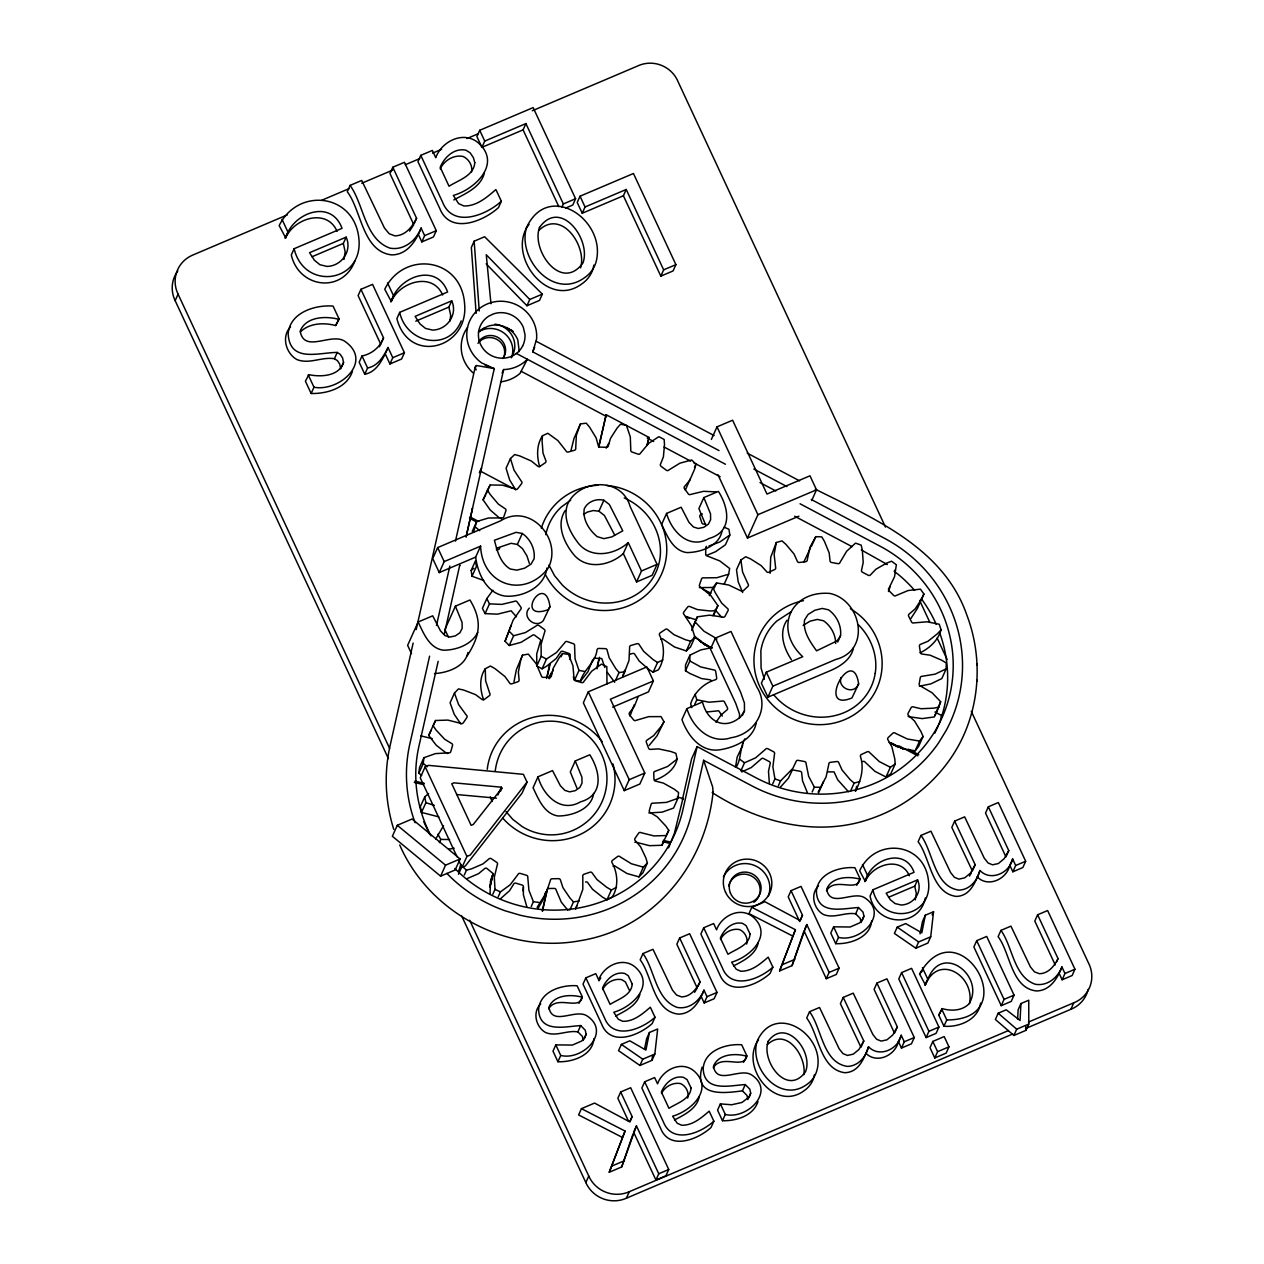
<?xml version="1.0" encoding="UTF-8"?>
<svg xmlns="http://www.w3.org/2000/svg" width="1264" height="1264" viewBox="0 0 1264 1264"><rect width="100%" height="100%" fill="white"/><g stroke="black" fill="none" stroke-linecap="round" stroke-linejoin="round"><path stroke-width="1.5" d="M711.332 681.312A1.833 1.785 24.2 0 0 709.325 679.669L701.599 678.578L689.986 673.538L685.483 670.742L685.515 664.943L689.891 655.179L700.856 649.886L712.311 647.579M685.483 670.742L689.86 660.993L689.891 655.179M705.723 547.912L705.691 554.122A1.833 1.785 24.2 0 0 707.413 556.049L719.785 560.932L729.644 568.468L728.664 574.188L724.288 583.936M919.386 686.194L930.857 683.887L941.806 678.578L946.199 668.83L946.23 663.015L941.727 660.219L930.114 655.194L922.388 654.088A1.833 1.785 24.2 0 1 920.382 652.445L919.418 646.283A1.833 1.785 24.2 0 1 920.856 644.213L927.95 641.29L937.588 633.612L941.064 629.82L939.263 624.242L927.112 621.809L913.951 622.883A1.833 1.785 24.2 0 1 911.534 621.92L908.69 616.295A1.833 1.785 24.2 0 1 909.385 613.877L915.152 608.916L921.819 598.662L923.905 593.969L920.429 589.166L908.2 590.509L896.129 595.518A1.833 1.785 24.2 0 1 893.553 595.312L889.082 590.794A1.833 1.785 24.2 0 1 888.971 588.25L894.549 576.668L896.366 564.771L891.578 561.216L886.712 563.08L875.952 569.195L870.675 574.646A1.833 1.785 24.2 0 1 868.163 575.231L862.522 572.244A1.833 1.785 24.2 0 1 861.621 569.843L863.217 562.448L862.332 550.156L861.179 545.1L855.523 543.125L846.627 551.278L840.054 562.322A1.833 1.785 24.2 0 1 837.874 563.649L831.617 562.48A1.833 1.785 24.2 0 1 830.006 560.458L829.168 552.889L824.444 541.371L821.758 536.868L815.801 536.679L809.987 547.186L807.285 559.778A1.833 1.785 24.2 0 1 805.658 561.69L799.369 562.464A1.833 1.785 24.2 0 1 797.221 561.026L794.029 553.995L785.939 544.389L781.974 540.881L776.301 542.509L770.708 557.25L770.092 573.319M811.267 499.47L884.373 538.227A145.297 140.415 24.2 0 1 946.404 730.039L938.773 742.6A145.297 140.415 24.2 0 1 751.717 785.781L703.637 760.296L712.659 786.966L713.07 792.18L712.201 792.575C758.827 822.722 818.061 837.858 871.765 818.393C908.705 805.579 940.606 778.908 959.186 744.449C980.279 705.059 982.728 656.774 966.865 615.126C943.544 547.754 873.851 518.524 815.28 489.184M606.957 684.077L606.831 666.665L601.427 664.121L591.647 671.247L583.873 681.517A1.833 1.785 24.2 0 1 581.566 682.592L575.436 680.79A1.833 1.785 24.2 0 1 574.061 678.61L572.924 665.701L568.452 654.341L562.543 653.535L559.32 657.533L553.237 668.15L551.483 675.529A1.833 1.785 24.2 0 1 549.65 677.251L543.299 677.362A1.833 1.785 24.2 0 1 541.308 675.703L536.157 663.663L528.336 654.12L522.522 655.131L520.752 659.95L518.366 671.958L519.046 679.558A1.833 1.785 24.2 0 1 517.861 681.77L511.904 683.792A1.833 1.785 24.2 0 1 509.503 682.797L504.936 676.524L495.046 668.688L490.448 666.033L485.265 668.751L485.629 680.838L489.721 693.225A1.833 1.785 24.2 0 1 489.31 695.721L484.333 699.45A1.833 1.785 24.2 0 1 481.758 699.213L475.454 694.584L463.651 690.049L458.469 688.896L454.455 693.083L450.079 702.831L454.234 714.302L460.823 723.988M585.548 881.988A1.833 1.785 24.2 0 1 587.95 882.983L592.516 889.256L602.422 897.092L607.004 899.747L612.187 897.029C618.823 886.901 617.78 873.124 612.124 862.791A1.833 1.785 24.2 0 1 612.534 860.31L617.511 856.581A1.833 1.785 24.2 0 1 620.087 856.802L631.415 863.77L643.36 867.136L647.389 862.949L645.888 857.956L640.548 846.69L635.444 840.829A1.833 1.785 24.2 0 1 635.065 838.316L638.573 833.229A1.833 1.785 24.2 0 1 641.069 832.676L653.962 835.915L666.286 835.536L668.767 830.306L665.78 825.977L657.185 816.797L650.502 812.705A1.833 1.785 24.2 0 1 649.348 810.414L651.039 804.473A1.833 1.785 24.2 0 1 653.235 803.177L666.412 802.403L677.931 798.311L678.594 792.56L674.423 789.305L663.395 783.095L655.811 781.184A1.833 1.785 24.2 0 1 653.994 779.351L653.725 773.141A1.833 1.785 24.2 0 1 655.368 771.23L667.566 766.505L677.125 759.095L675.94 753.376L670.963 751.527L658.607 748.888L650.849 749.362A1.833 1.785 24.2 0 1 648.558 748.146L646.331 742.268A1.833 1.785 24.2 0 1 647.294 739.946L653.599 735.648L661.372 726.168L663.963 721.744L661.04 716.609L648.701 716.656L636.108 720.338A1.833 1.785 24.2 0 1 633.564 719.864L629.614 714.903A1.833 1.785 24.2 0 1 629.772 712.39L634.354 706.355L638.178 696.559M835.694 643.487C835.725 634.686 830.78 625.775 823.543 620.782L817.318 619.423L809.924 621.224L803.161 625.427M840.544 635.729C841.682 625.822 836.642 615.442 828.473 609.801L822.264 608.442L814.853 610.243L808.091 614.446L804.583 619.929C802.719 631.479 810.192 641.891 816.56 650.834L837.21 640.832L840.544 635.729L837.732 642.017M969.52 1003.553C975.065 975.571 938.33 953.088 925.359 984.83L919.607 973.991C958.428 905.561 1026.731 1019.922 946.768 1019.953L943.939 1026.226C959.171 1027.537 978.115 1019.811 980.627 1003.063M526.819 906.699L523.391 894.77L523.391 887.17A1.833 1.785 24.2 0 0 522.016 885.005L515.902 883.188A1.833 1.785 24.2 0 0 513.579 884.263L509.582 890.678L500.386 898.846M455.467 541.118L494.271 368.582L476.354 365.517L475.327 367.777L476.149 369.973M1017.615 1019.226L1018.12 1009.81L1020.949 1003.537L1028.754 1000.219L1028.785 1024.061L1025.957 1030.35L1013.902 1035.469L995.368 1019.479L998.197 1013.207L1006.223 1009.794L1020.048 1020.475L1020.949 1003.537M459.685 565.782L459.812 564.913L444.233 634.528M715.882 491.87L703.527 491.317L690.76 494.398A1.833 1.785 24.2 0 1 688.232 493.813L684.519 488.678A1.833 1.785 24.2 0 1 684.819 486.166L689.702 480.367L694.615 469.165L695.911 464.204L691.74 459.97L679.906 463.177L668.846 469.987A1.833 1.785 24.2 0 1 666.27 470.176L661.151 466.369A1.833 1.785 24.2 0 1 660.645 463.872L663.41 456.841L664.501 444.612L664.153 439.461L658.876 436.665L648.732 443.316L640.453 453.176A1.833 1.785 24.2 0 1 638.099 454.139L632.063 452.038A1.833 1.785 24.2 0 1 630.783 449.81L630.309 436.886L626.391 425.336L620.513 424.246L617.101 428.085L610.496 438.387L608.363 445.655A1.833 1.785 24.2 0 1 606.436 447.298L600.084 447.093A1.833 1.785 24.2 0 1 598.188 445.339L596.15 437.944L589.656 427.248L586.291 423.203L580.413 423.93L576.368 435.227L575.72 448.12A1.833 1.785 24.2 0 1 574.425 450.284L568.373 452.006A1.833 1.785 24.2 0 1 566.019 450.9L557.851 440.536L547.802 433.268L542.493 435.748L542.082 440.867L543.03 453.16L545.716 460.365A1.833 1.785 24.2 0 1 545.179 462.829L540.012 466.321A1.833 1.785 24.2 0 1 537.437 465.958L531.386 461.044L519.804 455.956L514.685 454.55L510.451 458.532L506.074 468.28L509.645 479.925L515.759 489.911M629.567 654.341L632.6 653.472A1.833 1.785 24.2 0 1 634.955 654.578L639.205 661.056L648.716 669.351L653.172 672.227L658.481 669.746C664.832 659.603 664.88 645.983 659.634 635.365A1.833 1.785 24.2 0 1 660.187 632.901L665.338 629.409A1.833 1.785 24.2 0 1 667.913 629.772L673.981 634.686L685.562 639.774L690.681 641.18L694.9 637.198L691.313 625.554L684.077 614.557A1.833 1.785 24.2 0 1 683.808 612.045L687.569 607.131A1.833 1.785 24.2 0 1 690.097 606.688L697.38 609.58L709.91 610.954L715.187 610.765L717.905 605.661L710.842 595.581L700.54 587.223A1.833 1.785 24.2 0 1 699.482 584.884L701.488 579.054A1.833 1.785 24.2 0 1 703.732 577.869L716.957 577.711L728.664 574.188M569.653 659.413L570.19 655.668A1.833 1.785 24.2 0 0 568.911 653.441L562.875 651.339A1.833 1.785 24.2 0 0 560.521 652.303L556.192 658.512L546.585 666.223L542.098 668.83L536.805 666.017L536.71 653.946L540.328 641.606A1.833 1.785 24.2 0 0 539.823 639.11L534.704 635.302A1.833 1.785 24.2 0 0 532.128 635.508L521.068 642.317L509.234 645.525L505.063 641.275L511.272 625.111M519.251 351.582L517.798 339.826A23.447 22.657 24.2 0 0 508.57 328.798L506.437 327.581A23.447 22.657 24.2 0 0 487.477 326.428L481.221 329.936A23.447 22.657 24.2 0 0 479.435 331.5M523.043 890.93L523.391 887.17M735.506 767.28L737.165 757.089L742.742 745.507M736.075 767.359C741.652 758.684 739.503 747.624 744.907 738.808M592.611 659.84L587.918 671.8L580.46 681.249L574.583 680.158L573.287 676.919M875.225 673.285C877.99 655.653 871.086 637.309 858.477 624.906M467.159 878.591L478.55 873.661L484.428 868.81A1.833 1.785 24.2 0 1 486.988 868.494L493.165 873.645L490.495 881.703L490.021 893.98M652.003 1060.322L654.831 1054.05L657.675 1028.975L649.427 1032.483L645.92 1050.1L629.82 1040.809L621.367 1044.412L618.538 1050.684L639.947 1065.457L652.003 1060.322L652.445 1056.467M925.311 915.231L921.804 932.848L905.703 923.573L897.25 927.16L894.422 933.448L915.815 948.205L927.887 943.086L930.715 936.798L933.559 911.739L925.311 915.231L922.499 921.519L920.034 933.843M421.655 775.385L418.858 773.22L419.537 767.469L423.914 757.705L435.432 753.613L448.609 752.838A1.833 1.785 24.2 0 0 450.806 751.543L452.496 745.602A1.833 1.785 24.2 0 0 451.343 743.327L444.659 739.235L436.064 730.039L433.078 725.71L435.559 720.496L447.883 720.101L460.775 723.356A1.833 1.785 24.2 0 0 463.272 722.803L466.779 717.715A1.833 1.785 24.2 0 0 466.4 715.203L458.611 704.554L454.455 693.083M418.858 773.22L423.25 763.472L423.914 757.705M593.89 1038.692C592.626 1055.582 572.481 1062.313 557.914 1061.728L552.984 1051.158L555.812 1044.886L572.402 1045.059L581.693 1041.015L584.758 1037.87L586.117 1034.205L585.279 1030.223L580.697 1025.578C565.15 1026.431 539.633 1033.589 538.59 1009.604C539.87 991.434 561.579 984.53 577.127 985.778L582.293 996.854C579.876 1011.216 557.155 994.468 548.687 1008.798M871.686 920.634C870.422 937.525 850.277 944.255 835.694 943.671L830.78 933.101L833.608 926.828L850.198 927.002L859.488 922.957L862.554 919.813L863.912 916.147L863.075 912.166L858.493 907.52C842.946 908.374 817.429 915.547 816.386 891.547C817.666 873.377 839.375 866.472 854.922 867.72L860.073 878.796C857.671 893.158 834.951 876.41 826.482 890.741M513.99 681.723L516.36 669.699L522.522 655.131M549.982 606.578C544.847 570.443 513.358 622.062 548.213 609.69L549.982 606.578L543.283 620.671C535.478 629.251 521.195 616.785 529.253 608.11M858.651 683.856C852.663 643.092 815.075 713.307 851.952 697.949L858.651 683.856L856.881 686.968C850.482 694.031 837.637 686.573 841.034 677.536M471.535 171.825C472.878 165.631 468.723 158.995 463.082 156.452C453.792 154.508 444.122 160.481 440.204 168.87M687.679 1098.084C689.37 1092.396 685.941 1085.981 680.617 1083.611C673.001 1082.031 664.864 1086.629 661.467 1093.471M746.676 944.066C748.367 938.378 744.954 931.963 739.614 929.593C731.998 928.013 723.861 932.611 720.464 939.468M343.966 259.436L345.151 251.789L343.334 243.431L346.146 237.158L309.554 252.705L314.404 260.242L319.903 264.729L326.965 266.42C341.612 266.167 352.435 250.809 346.146 237.158M449.826 321.198L450.711 315.447L448.894 307.089L451.722 300.816L415.129 316.363L419.98 323.916L425.478 328.387L432.541 330.094C447.187 329.841 458.01 314.467 451.722 300.816M500.544 381.791A35.155 33.986 24.2 0 0 520.089 373.307L527.341 359.26L525.65 360.935A35.155 33.986 24.2 0 1 506.09 369.436L503.641 369.546L466.053 537.058M915.294 899.905L916.305 893.332L914.741 886.159L917.569 879.87L886.159 893.221L890.314 899.699L895.038 903.555L901.09 905.008C913.682 904.787 922.973 891.594 917.569 879.87M473.526 532.128L476.686 521.542L488.394 518.019L501.618 517.861A1.833 1.785 24.2 0 0 503.878 516.676L505.869 510.846A1.833 1.785 24.2 0 0 504.826 508.507L498.348 504.099L490.211 494.524L487.446 490.069L490.179 484.965L502.535 485.171L515.254 489.042A1.833 1.785 24.2 0 0 517.798 488.599L521.558 483.685A1.833 1.785 24.2 0 0 521.289 481.173L514.037 470.176L510.451 458.532M571.044 450.268L574.014 438.403L580.413 423.93M756.235 722.929C753.06 739.709 734.305 747.64 719.074 749.915C700.335 752.175 687.584 735.379 681.96 719.595L686.905 708.63L702.5 701.994C707.161 721.238 724.541 731.113 740.736 716.704L744.464 710.858L744.417 703.005L740.672 692.356L715.392 638.083L730.987 631.447L756.946 687.189C770.44 708.488 754.813 734.242 731.177 737.702C710.447 744.67 692.53 727.29 686.905 708.63M593.811 265.108L593.164 268.521A30.51 29.483 24.2 0 1 581.487 284.131C547.043 309.364 505.884 254.301 529.047 224.36M814.427 1074.558L813.874 1077.481A26.196 25.312 24.2 0 1 803.841 1090.895C774.421 1112.431 739.266 1065.757 758.542 1039.94M461.202 320.898C449.036 352.166 406.376 343.508 399.693 312.366L447.614 292C436.57 261.806 398.065 276.784 391.271 301.527L384.746 289.266C403.801 250.146 461.265 257.35 464.583 303.723C469.213 348.343 408.92 365.249 396.88 318.639L399.693 312.366M925.311 898.009C919.133 928.692 875.81 926.243 870.074 896.065L872.903 889.793L914.046 872.302C904.834 846.422 870.09 859.583 865.271 881.371L859.662 870.833C875.288 836.468 925.769 841.982 928.613 882.367C932.074 918.975 880.676 925.848 872.903 889.793M644.498 1049.325L646.615 1038.755L649.427 1032.483M434.453 673.57C447.361 672.827 464.962 666.902 467.917 652.556M467.269 655.747C480.225 635.492 482.437 620.608 469.955 599.989L455.388 606.183L444.896 629.519L448.404 637.04M593.638 793.413C591.473 809.292 572.055 816.007 558.072 815.975C544.105 813.89 538.511 798.959 533.045 787.788L537.974 776.807L552.542 770.613L560.347 785.702L564.85 790.379L569.637 791.864L575.199 790.679L579.781 787.567L582.025 783.08L581.93 777.234L575.231 760.975L589.798 754.782C600.337 771.403 604.287 795.182 580.429 801.897C560.521 813.368 543.062 795.04 537.974 776.807M721.918 531.607C718.695 546.459 700.177 552.573 686.668 552.573C672.701 550.504 667.108 535.557 661.641 524.402L666.57 513.421L681.154 507.227L688.943 522.316L693.446 526.993L698.234 528.478L703.811 527.293L708.377 524.165L710.621 519.694L710.526 513.832L703.827 497.589L718.41 491.396C728.933 508.017 732.899 531.781 709.025 538.496C689.133 549.966 671.658 531.654 666.57 513.421M471.709 511.904L472.499 508.333L466.179 536.631M546.933 568.026C544.563 587.207 522.775 597.509 505.173 596.102C486.624 593.353 477.792 573.745 475.659 557.108L480.589 546.127L444.185 561.595L439.256 572.576L432.73 558.562L437.66 547.581L500.497 520.879C530.627 501.919 563.633 540.518 547.802 568.721C523.58 598.978 482.2 585.106 480.589 546.127M413.154 643.06L389.818 746.882C383.877 774.137 385.378 802.798 393.768 829.389M416.188 629.614L475.406 366.244M429.602 656.158L409.773 744.338A145.297 140.415 24.2 0 0 415.082 822.722M436.491 625.475L449.858 566.051M546.538 678.484L549.556 665.022M598.662 446.682L606.151 414.718L649.017 437.439L647.31 445.07M547.122 677.188L550.14 663.726M598.82 447.282L606.151 414.718M542.303 910.712L546.98 889.935M597.272 666.27L598.994 658.591M647.152 444.454L649.017 437.439M542.461 911.297L547.565 888.624M596.987 668.814L599.578 657.28M677.267 797.078L682.971 798.437L674.265 833.813L670.884 842.187L663.3 840.386M800.049 503.783L880.092 546.206A135.927 131.345 24.2 0 1 938.125 725.647A135.927 131.345 24.2 0 1 755.998 777.802L697.112 746.597L682.971 809.513A135.927 131.345 24.2 0 1 588.566 905.814A135.927 131.345 24.2 0 1 454.803 868.479M703.637 760.296L692.072 811.693A145.297 140.415 24.2 0 1 520.073 915.183L505.489 910.917A145.297 140.415 24.2 0 1 446.856 873.361M713.07 792.18C705.675 864.513 653.804 929.008 580.302 940.685C507.543 954.352 429.128 913.05 399.74 844.984M438.166 661.341L418.874 746.518A135.927 131.345 24.2 0 0 430.945 835.852M492.913 874.53L489.911 887.044L493.165 873.645M776.301 542.509L774.137 554.327L775.559 567.22A1.833 1.785 24.2 0 1 774.627 569.558L768.954 572.197A1.833 1.785 24.2 0 1 766.458 571.454L761.244 565.687L750.563 558.909L745.713 556.745L740.894 560.015L736.501 569.78L738.192 581.772L742.663 592.532M856.629 786.271L855.412 791.264C860.847 780.962 864.292 768.212 860.531 756.788A1.833 1.785 24.2 0 1 861.463 754.45L867.136 751.811A1.833 1.785 24.2 0 1 869.632 752.554L879.317 761.592L890.377 767.264L895.212 763.993L894.786 758.842L891.878 746.803L888.086 740.072A1.833 1.785 24.2 0 1 888.229 737.544L892.747 733.294A1.833 1.785 24.2 0 1 895.323 733.246L907.331 738.982L919.544 741.083L923.068 736.485L921.029 731.682L914.504 721.001L908.784 715.693A1.833 1.785 24.2 0 1 908.121 713.244L911.044 707.793A1.833 1.785 24.2 0 1 913.461 706.971L921.077 708.725L933.638 708.172L938.789 707.161L940.653 701.694L932.089 692.783L920.603 686.068A1.833 1.785 24.2 0 1 919.197 683.919L920.239 677.82A1.833 1.785 24.2 0 1 922.262 676.287L935.234 674.123L946.199 668.83M505.063 641.275L513.152 620.103L520.531 609.564A1.833 1.785 24.2 0 0 520.831 607.052L517.134 601.917A1.833 1.785 24.2 0 0 514.59 601.332L501.84 604.397L489.484 603.86L486.814 598.599L492.897 590.288M853.453 647.768C851.336 659.176 840.655 666.16 830.748 670.473L767.912 697.175L761.386 683.16L766.332 672.179L802.735 656.711C773.284 629.425 790.19 590.146 829.942 593.448C861.068 600.005 871.67 650.249 835.678 659.492L772.857 686.194L767.912 697.175M544.215 897.63L545.89 891.736L544.215 897.63L538.132 908.247M490.495 881.703L492.186 875.826M484.381 172.994C480.857 187.309 465.436 193.566 453.776 199.949M639.916 994.31C636.961 1005.607 625.064 1010.979 615.647 1016.019M699.292 1096.488C696.97 1108.749 684.488 1114.769 674.486 1119.951M758.289 942.47C755.967 954.731 743.485 960.751 733.499 965.933M622.567 676.84L624.606 670.252M458.769 870.864L460.854 864.292M634.307 704.68L629.978 716.103M549.334 678.689L553.063 670.189M888.466 591.505L890.156 586.417M549.429 678.31L551.183 673.08L548.86 677.915M691.787 630.436L697.317 616.848L709.499 615.157L722.629 617.037A1.833 1.785 24.2 0 0 725.062 616.216L727.969 610.781A1.833 1.785 24.2 0 0 727.306 608.316L721.602 603.007L715.061 592.326L713.022 587.523L716.546 582.925L728.759 585.027L740.767 590.762A1.833 1.785 24.2 0 0 743.358 590.715L747.861 586.464A1.833 1.785 24.2 0 0 748.004 583.952L742.584 572.023L740.894 560.015M935.012 715.092L940.653 701.694M938.978 724.24L941.901 715.693L935.012 712.043M622.22 1137.331L578.612 1114.943L581.44 1108.654L625.048 1131.059L609.248 1172.249L621.683 1166.956L632.995 1133.998M621.683 1166.956L636.456 1125.892L658.749 1173.766L655.937 1180.055L633.627 1132.165L636.456 1125.892M792.575 935.992L748.983 913.603L751.796 907.315L795.404 929.704L779.619 970.91L792.054 965.617L803.999 930.825L826.293 978.699L836.294 974.465L839.106 968.177L801.028 886.396L791.027 890.646L788.215 896.919L799.638 921.472L802.466 915.183L791.027 890.646M792.054 965.617L806.811 924.553L829.121 972.427L826.293 978.699M534.672 347.3L532.76 351.866L719.011 450.584M803.825 561.99L810.508 547.881M823.512 781.531L818.645 792.749M580.603 267.857C587.144 246.164 561.674 208.686 538.938 230.301M702.073 1067.195C693.351 1097.247 723.814 1093.265 742.442 1090.864L747.024 1095.493L747.861 1099.49L750.69 1093.202L749.852 1089.22L745.27 1084.591C729.723 1085.428 704.206 1092.602 703.163 1068.617C704.443 1050.431 726.152 1043.527 741.699 1044.775L746.866 1055.867C744.449 1070.213 721.728 1053.465 713.259 1067.796M352.498 371.158C347.063 387.985 327.186 393.847 311.149 393.499L305.414 381.191L308.858 374.65C320.724 377.209 339.194 376.356 343.539 362.484L342.56 357.838L340.221 354.347L337.235 352.435C318.686 352.482 289.725 363.163 288.176 333.838C289.677 312.666 314.957 304.624 333.064 306.078L339.084 318.986L335.639 325.527C323.884 322.462 309.554 322.92 300.405 331.863M575.531 909.037L576.716 905.83M575.673 909.021L582.799 889.398L582.799 876.473A1.833 1.785 24.2 0 1 583.984 874.246L589.94 872.223A1.833 1.785 24.2 0 1 592.342 873.234L596.908 879.491L606.799 887.344L611.397 889.998L616.563 887.265M757.989 1101.544C753.328 1115.986 736.248 1121.026 722.487 1120.726L717.557 1110.155L720.385 1103.883L731.651 1104.768L741.952 1102.461L749.331 1096.868L750.69 1093.202M609.248 1172.249L625.048 1131.059M779.619 970.91L795.404 929.704M690.223 478.93L685.325 490.116M901.232 1035.263C898.183 1049.341 879.286 1058.031 868.526 1046.782C864.197 1057.968 859.141 1072.425 844.731 1072.709C819.878 1069.233 819.025 1034.379 806.701 1018.01L809.529 1011.721L819.53 1007.471L839.138 1048.788L842.977 1053.607L847.449 1055.424L853.232 1054.16L858.983 1049.483L863.786 1040.983L843.23 997.407L853.232 993.156L872.839 1034.458L876.679 1039.292L881.15 1041.094L886.933 1039.845L892.811 1034.947L897.345 1026.921L876.932 983.076L886.933 978.826L914.267 1037.539L911.439 1043.827L901.453 1048.061L898.42 1041.552L901.232 1035.263L904.266 1041.789L901.453 1048.061M868.526 1046.782C865.951 1056.72 858.556 1066.026 847.544 1066.421C822.706 1062.945 821.853 1028.106 809.529 1011.721M1012.654 858.983C1009.588 873.045 990.692 881.751 979.932 870.485C975.618 881.672 970.562 896.129 956.137 896.413C931.299 892.937 930.43 858.098 918.122 841.713L920.95 835.441L930.936 831.191L950.56 872.492L954.399 877.311L958.87 879.128L964.653 877.864L970.404 873.187L975.192 864.702L954.652 821.11L964.637 816.86L984.261 858.177L988.1 862.996L992.572 864.813L998.355 863.549L1004.216 858.651L1008.767 850.625L988.353 806.795L998.339 802.545L1025.673 861.258L1022.86 867.531L1012.859 871.781L1009.825 865.255L1012.654 858.983L1015.687 865.492L1012.859 871.781M979.932 870.485C977.372 880.439 969.962 889.73 958.965 890.14C934.112 886.664 933.259 851.81 920.95 835.441M655.937 1180.055L665.923 1175.804L668.751 1169.516L630.657 1087.735L620.671 1091.985L632.095 1116.539L629.93 1121.99L594.57 1103.077L581.44 1108.654M802.466 915.183L800.286 920.65L764.925 901.738L751.796 907.315M668.53 847.86L670.299 843.483L662.715 841.682M622.757 676.682L628.998 660.503L629.63 647.61A1.833 1.785 24.2 0 1 630.926 645.446L636.977 643.708A1.833 1.785 24.2 0 1 639.331 644.83L643.597 651.292L653.093 659.603L657.549 662.462L662.873 659.982M354.947 260.747C342.876 293.785 298.983 288.413 291.305 254.98L294.133 248.708L342.038 228.342C331.01 198.148 292.49 213.126 285.696 237.853L279.17 225.592C298.225 186.472 355.69 193.676 359.008 240.049C362.31 282.962 304.055 290.846 294.133 248.708M388.411 758.621L175.159 300.674L178.082 294.164A30.273 29.246 24.2 0 1 193.044 254.949L287.386 214.848M285.016 238.153L288.524 231.581M421.813 241.898L433.457 236.953L436.285 230.68L404.433 162.298L392.804 167.243L416.567 218.293C412.238 226.92 405.507 235.625 394.953 235.878L389.201 233.745L384.414 227.962L361.725 180.452L350.081 185.397L347.252 191.686C361.615 210.519 362.436 251.615 391.84 254.917C407.324 254.712 416.125 240.934 421.102 228.026L424.641 235.625L421.813 241.898L418.289 234.314M392.804 167.243L389.976 173.531L413.755 224.581L409.599 231.107M335.639 325.527L339.084 318.986M311.149 393.499L313.978 387.226L308.242 374.918M420.786 155.346L417.957 161.634L439.746 208.402C450.095 234.82 483.18 221.611 498.522 207.549L501.35 201.26L495.899 189.568C486.861 197.295 476.607 206.348 463.856 205.969L458.611 203.615L453.318 195.43C474.363 189.568 501.334 164.636 479.325 143.78C464.883 129.908 441.8 140.683 435.748 157.716L432.367 150.432L420.786 155.346L442.558 202.114C452.923 228.531 485.992 215.322 501.35 201.26M389.944 363.969L392.772 357.696L388.048 347.537L385.22 353.809L389.944 363.969L401.589 359.023L404.417 352.751L372.564 284.368L360.935 289.314L358.107 295.602L380.717 344.14L379.39 346.794M290.483 327.044C281.098 336.493 285.98 353.572 296.945 359.576C309.253 364.553 321.814 356.606 334.407 358.723L337.235 352.435M343.539 362.484L340.711 368.772L339.732 364.127L337.409 360.635L334.407 358.723M414.466 223.001L416.567 218.293M385.22 353.809C380.859 362.515 375.234 372.374 364.775 374.239L359.181 362.231L362.01 355.958C371.695 354.062 380.101 347.205 383.529 337.851L360.935 289.314M390.592 301.812L394.099 295.239M364.775 374.239L367.587 367.95L362.01 355.958M380.717 344.14L383.529 337.851M565.766 208.007L572.782 205.021L575.594 198.748L533.155 107.598L479.72 130.303L476.891 136.591L481.916 147.351L523.091 129.86L525.903 123.588L563.333 203.946L561.927 207.091M481.916 147.351L484.744 141.078L525.903 123.588M486.166 263.828L526.962 305.746L539.523 300.405L542.351 294.133L484.633 236.747L474.158 241.187L471.346 247.475L476.133 313.361M526.962 305.746L529.774 299.473L542.351 294.133M660.819 276.137L673.08 270.923L675.908 264.65L633.454 173.5L580.034 196.204L577.206 202.477L582.23 213.253L623.389 195.762L626.217 189.474L663.647 269.848L660.819 276.137L623.389 195.762M502.061 373.085L503.641 369.546M582.23 213.253L585.042 206.98L626.217 189.474M479.372 472.736L481.505 467.996M455.388 606.183L462.071 622.425L462.182 628.287L459.922 632.758L455.356 635.887L449.794 637.072L444.991 635.587L440.504 630.91L432.699 615.821L418.131 622.014L407.64 645.351L411.511 653.646M499.043 517.624L490.132 509.898L483.069 499.817L487.446 490.069M486.529 493.102L490.179 484.965M472.294 531.307L476.686 521.542M472.041 576.226L471.14 570.459L475.533 560.695L476.417 566.462L472.041 576.226L483.701 580.476M542.493 435.748C536.442 444.928 536.679 456.462 539.681 466.653M486.814 598.599L482.421 608.347L485.092 613.609L497.447 614.162L511.114 610.812L516.439 616.816M445.528 752.507L436.254 745.223L428.701 735.474L433.078 725.71M433.362 725.362L435.559 720.496M485.092 613.609L489.484 603.86M529.347 563.365L526.977 555.986L522.522 548.702L517.355 544.452L522.285 533.471L516.044 532.334L494.429 540.249C497.115 550.804 500.26 563.017 510.229 568.99L516.834 570.159L524.623 568.184L530.991 564.139L534.087 558.814C535.336 549.097 530.311 538.954 522.285 533.471M397.291 825.297L392.361 836.278L440.615 876.157L455.182 869.964L460.128 858.983L412.096 819.009L397.291 825.297L445.544 865.176L460.128 858.983M458.721 860.389L461.992 867.42L465.342 865.998L522.079 793.113L527.025 782.132L523.391 774.342L428.528 765.368L425.178 766.79L420.233 777.771L457.078 856.866M428.607 793.539L424.72 796.92L420.343 806.685L421.512 812.404L438.845 816.892M485.265 668.751C478.93 677.931 480.083 689.575 483.512 699.592M421.512 812.404L425.905 802.656L424.72 796.92M509.234 645.525L513.626 635.76L525.445 632.553L536.505 625.743A1.833 1.785 24.2 0 1 539.08 625.554L544.199 629.361A1.833 1.785 24.2 0 1 544.721 631.858L541.087 644.198L541.197 656.269L536.805 666.017M435.685 839.154L443.538 825.676M439.335 842.661L440.804 839.422L437.881 834.287M583.541 514.495L587.349 512.062L593.306 510.545L598.946 511.225L603.876 500.244L609.359 504.494L622.773 530.833L611.76 536.931L603.923 538.638L597.208 536.663C589.214 530.074 582.514 519.599 584.237 508.886C587.507 501.618 596.387 498.285 603.876 500.244M440.615 876.157L445.544 865.176M542.098 668.83L546.475 659.065L556.618 652.414L564.897 642.554A1.833 1.785 24.2 0 1 567.267 641.575L573.287 643.692A1.833 1.785 24.2 0 1 574.567 645.92L575.057 658.844L578.975 670.394L574.583 680.158M458.437 874.261L462.087 866.14L466.479 870.169L471.535 868.842L482.927 863.912L488.805 859.062A1.833 1.785 24.2 0 1 491.364 858.746L496.657 862.301A1.833 1.785 24.2 0 1 497.305 864.766L494.303 877.295L495.014 889.366L492.818 894.233M461.992 867.42L466.922 856.439L470.271 855.017L527.025 782.132M497.858 795.024L501.381 787.188L453.918 782.843L451.769 783.759L471.14 825.36L473.289 824.444L501.855 788.199L501.381 787.188M500.449 791.327L501.855 788.199M561.074 656.79L562.543 653.535M464.283 875.051L466.479 870.169M623.326 553.585L628.255 542.604L641.48 570.98L636.535 581.961L623.326 553.585C609.943 565.703 587.049 570.048 574.093 555.038C564.265 543.204 555.654 524.939 565.213 510.482M580.46 681.249C583.494 669.557 595.707 662.447 596.987 650.075A1.833 1.785 24.2 0 1 598.915 648.432L605.266 648.637A1.833 1.785 24.2 0 1 607.178 650.391L609.201 657.786L615.694 668.482L619.06 672.527L624.937 671.8M588.281 691.819L583.352 702.8L624.258 790.648L639.853 784.028L644.798 773.047L610.401 699.197L653.393 680.933L646.868 666.918L588.281 691.819L629.203 779.683L624.258 790.648M498.221 896.776L500.418 891.91L510.198 884.768L517.971 874.498A1.833 1.785 24.2 0 1 520.278 873.424L526.393 875.241A1.833 1.785 24.2 0 1 527.783 877.421L528.921 890.33L533.392 901.69L531.212 906.557M694.457 467.459L695.911 464.204M711.363 439.414L717.02 426.853L732.614 420.217L766.995 494.066L809.987 475.801L816.512 489.816L811.678 500.591M628.255 542.604C614.889 554.722 591.979 559.067 579.038 544.073C570.348 533.329 562.733 518.682 567.425 504.652C578.722 478.819 621.825 476.686 630.12 506.485L657.075 564.344L652.129 575.325L636.535 581.961M575.231 760.975L570.301 771.956L576.984 788.215M615.41 680.664L619.06 672.527M703.827 497.589L698.897 508.57L705.596 524.813M537.121 907.378L546.269 892.7L550.361 880.502A1.833 1.785 24.2 0 1 552.194 878.764L558.546 878.67A1.833 1.785 24.2 0 1 560.537 880.329L562.922 887.628L569.938 898.009L573.493 901.911L579.323 900.9M653.172 672.227L657.549 662.462M653.393 680.933L648.448 691.914L612.629 707.145M724.051 527.183L728.933 529.268L729.834 535.035L725.441 544.784L715.519 551.72L706.908 555.291M692.925 626.596L697.317 616.848M709.373 595.644L713.022 587.523M714.35 587.807L716.546 582.925M569.843 910.033L573.493 901.911M660.961 639.173A1.833 1.785 24.2 0 1 663.521 639.521L674.502 647.01L686.289 650.928L690.681 641.18M694.9 637.198L690.523 646.947L686.289 650.928M663.963 721.744L656.98 735.917L649.206 745.397M717.984 474.79L747.451 538.037L757.926 514.701L816.512 489.816M712.991 615.631L715.187 610.765M713.528 615.426L717.905 605.661M715.392 638.083L710.463 649.064L735.727 703.337L739.487 713.986L739.503 717.92M689.86 660.993L700.762 666.95L713.702 669.92A1.833 1.785 24.2 0 1 715.708 671.563L716.672 677.725A1.833 1.785 24.2 0 1 715.234 679.795C703.858 683.16 694.11 692.546 690.634 703.937L691.835 707.666M607.004 899.747L611.397 889.998M694.631 704.648L696.827 699.766L695.026 694.189M677.125 759.095C674.613 770.092 664.643 776.491 654.768 780.251M585.848 977.846L583.02 984.119L601.727 1024.282C610.623 1046.955 639.015 1035.611 652.192 1023.54L655.021 1017.267L650.344 1007.218C642.57 1013.87 633.785 1021.628 622.836 1021.312L618.333 1019.29L613.783 1012.243C631.858 1007.218 655.005 985.809 636.108 967.908C623.721 956.011 603.892 965.254 598.694 979.869L595.786 973.628L585.848 977.846L604.555 1017.994C613.435 1040.683 641.843 1029.338 655.021 1017.267M578.928 1003.363L582.293 996.854M697.112 746.597L691.566 758.953L682.386 799.749L682.971 798.437M613.119 866.33A1.833 1.785 24.2 0 1 615.71 866.567L627.039 873.519L638.984 876.884L643.36 867.136M557.914 1061.728L560.726 1055.44L555.812 1044.886M647.389 862.949L642.997 872.697L638.984 876.884M677.931 798.311L673.538 808.075L662.02 812.167L648.843 812.942M540.708 1003.964C532.081 1012.053 535.952 1027.269 545.716 1032.593C556.286 1036.875 567.062 1030.049 577.869 1031.866L580.697 1025.578M634.86 842.361A1.833 1.785 24.2 0 1 636.693 842.424L649.57 845.679L661.909 845.284L668.767 830.306M584 1038.913L586.117 1034.205M811.425 546.443L815.801 536.679M742.347 715.566L744.464 710.858M704.19 1002.952L714.176 998.718L717.004 992.43L689.654 933.733L679.669 937.967L700.082 981.812C696.369 989.206 690.586 996.696 681.517 996.901L676.588 995.068L672.464 990.107L652.982 949.311L642.997 953.562L640.169 959.834C652.493 976.029 653.188 1011.295 678.452 1014.139C692.151 1013.965 699.592 1001.467 703.969 990.17L707.003 996.68L704.19 1002.952L701.157 996.443M740.862 770.929L744.512 762.792L755.635 757.815L765.431 749.362A1.833 1.785 24.2 0 1 767.927 748.778L773.568 751.764A1.833 1.785 24.2 0 1 774.469 754.166L772.889 766.948L774.927 778.908L772.731 783.791M679.669 937.967L676.84 944.255L697.254 988.085L694.584 992.287M620.671 1091.985L617.843 1098.274L628.461 1121.057M1012.796 1033.984L626.375 1198.209A30.178 29.167 24.2 0 1 585.848 1182.567L588.771 1176.057L469.655 920.255M639.947 1065.457L642.76 1059.185L654.831 1054.05M703.7 927.76L700.872 934.049L719.579 974.196C728.459 996.869 756.867 985.541 770.045 973.454L772.873 967.181L768.196 957.148C760.422 963.784 751.638 971.542 740.688 971.226L736.169 969.204L731.619 962.173C749.694 957.132 772.857 935.739 753.96 917.822C741.557 905.925 721.744 915.168 716.546 929.798L713.639 923.542L703.7 927.76L722.392 967.908C731.287 990.597 759.68 979.252 772.873 967.181M644.687 1081.779L641.875 1088.051L660.566 1128.215C669.462 1150.888 697.87 1139.559 711.047 1127.472L713.86 1121.2L709.183 1111.151C701.425 1117.803 692.625 1125.56 681.675 1125.244L677.172 1123.222L672.622 1116.191C690.697 1111.151 713.844 1089.742 694.963 1071.84C682.56 1059.943 662.731 1069.186 657.549 1083.801L654.626 1077.56L644.687 1081.779L663.395 1121.926C672.29 1144.615 700.683 1133.271 713.86 1121.2M778.371 785.766L780.567 780.883L792.781 768.496L796.036 761.686A1.833 1.785 24.2 0 1 798.216 760.359L804.489 761.528A1.833 1.785 24.2 0 1 806.084 763.551L808.644 776.301L814.348 787.14L812.152 792.022M629.978 1121.247L632.095 1116.539M697.965 986.52L700.082 981.812M894.833 570.127L894.248 571.423L898.151 574.33A135.927 131.345 24.2 0 1 914.63 590.399M626.375 1198.209L629.298 1191.699L1008.467 1030.555M818.092 792.212L826.119 776.823L828.805 764.246A1.833 1.785 24.2 0 1 830.448 762.318L836.721 761.544A1.833 1.785 24.2 0 1 838.885 762.998L842.061 770.013L850.151 779.635L854.116 783.127L859.789 781.515M923.905 593.969L917.427 608.411L910.775 618.681M850.467 791.264L854.116 783.127M743.501 1062.36L746.866 1055.867M804.694 929.261L806.811 924.553M941.064 629.82C938.125 640.358 929.656 648.1 920.129 652.824M722.487 1120.726L725.299 1114.453L720.385 1103.883M742.442 1090.864L745.27 1084.591M862.743 761.56A1.833 1.785 24.2 0 1 865.24 762.303L874.941 771.34L885.985 777.012L890.377 767.264M895.212 763.993L890.82 773.742L885.985 777.012M889.161 742.568L902.938 748.746L915.168 750.832L919.544 741.083M923.068 736.485L918.691 746.25L915.168 750.832M856.723 885.306L860.073 878.796M938.789 707.161L934.396 716.925L922.214 718.6L909.085 716.735A1.833 1.785 24.2 0 0 908.152 716.546M835.694 943.671L838.522 937.382L833.608 926.828M864.687 881.608L868.084 875.083M941.901 715.693L941.317 717.004L942.849 712.533A135.927 131.345 24.2 0 0 939.563 632.521M818.503 885.906C809.876 893.996 813.747 909.211 823.512 914.536C834.082 918.817 844.858 911.992 855.665 913.809L858.493 907.52M863.912 916.147L861.084 922.436L860.247 918.438L855.665 913.809M843.23 997.407L840.402 1003.679L860.958 1047.271L863.786 1040.983M876.932 983.076L874.103 989.364L894.517 1033.194L897.345 1026.921M954.652 821.11L951.824 827.399L972.379 870.975L975.192 864.702M901.595 972.601L898.767 978.873L926.117 1037.586L936.103 1033.336L938.931 1027.063L911.597 968.35L901.595 972.601L928.929 1031.313L926.117 1037.586M915.815 948.205L918.644 941.933L930.715 936.798M932.137 914.867L933.559 911.739M988.353 806.795L985.525 813.068L1005.939 856.897L1008.767 850.625M924.774 985.083L928.187 978.557C942.66 942.296 985.809 977.04 968.903 1003.964C961.857 1010.9 951.192 1011.232 942.186 1008.609L938.773 1015.15L943.939 1026.226M925.359 984.83L928.187 978.557M942.186 1008.609L938.773 1015.15M976.709 940.685L973.88 946.957L1001.23 1005.67L1011.216 1001.42L1014.044 995.131L986.694 936.434L976.709 940.685L1004.043 999.382L1001.23 1005.67M932.816 1041.425L930.004 1047.714L934.775 1057.952L946.151 1053.117L948.964 1046.845L944.192 1036.591L932.816 1041.425L937.604 1051.68L934.775 1057.952M1062.139 979.774L1072.141 975.524L1074.953 969.251L1047.619 910.538L1037.618 914.788L1058.031 958.618C1054.318 966.028 1048.535 973.501 1039.466 973.722L1034.537 971.89L1030.413 966.928L1010.931 926.133L1000.946 930.383L998.118 936.656C1010.442 952.835 1011.153 988.116 1036.401 990.96C1050.1 990.786 1057.541 978.289 1061.934 966.976L1064.967 973.501L1062.139 979.774L1059.106 973.264M1037.618 914.788L1034.805 921.077L1055.219 964.906M1013.902 1035.469L1016.714 1029.196L1028.785 1024.061M1056.625 961.762L1058.031 958.618M1025.499 1028.58L1070.861 1009.304L1073.784 1002.794A29.988 28.977 24.2 0 0 1088.762 963.579L971.289 711.348M934.823 733.136L938.157 726.026M428.701 735.474L431.166 730.244M661.909 845.284L664.374 840.07M532.76 351.866L536.568 339.179A35.155 33.986 24.2 0 0 486.845 304.134A35.155 33.986 24.2 0 0 481.758 362.973L494.271 368.582M787.03 620.182C778.466 632.553 783.791 648.4 791.438 659.745M898.42 1041.552C895.354 1055.614 876.458 1064.32 865.698 1053.07M1009.825 865.255C1006.76 879.317 987.863 888.023 977.104 876.774M483.069 499.817L485.787 494.73M477.76 632.411C471.677 644.735 456.162 650.312 443.158 650.186C429.191 648.116 423.598 633.185 418.131 622.014M606.104 448.135L608.679 443.443M969.488 876.078L971.416 872.681M715.993 722.36L720.938 715.092L726.705 710.131A1.833 1.785 24.2 0 0 727.4 707.714L724.556 702.089A1.833 1.785 24.2 0 0 722.139 701.125L708.993 702.199L696.827 699.766M388.048 347.537C383.671 356.243 378.062 366.086 367.587 367.95M602.612 989.538C606.025 982.697 614.162 978.099 621.777 979.679L625.411 981.954L629.393 990.328M285.696 237.853C294.085 218.198 326.918 207.77 337.077 231.328M391.271 301.527C399.645 281.856 432.478 271.428 442.653 294.986M865.271 881.371C872.46 864.481 900.647 855.523 909.385 875.747M421.102 228.026C416.251 240.523 403.943 250.714 389.976 248.139C364.727 239.149 363.906 204.515 350.081 185.397M703.969 990.17C699.814 1000.883 689.228 1009.636 677.251 1007.44C655.574 999.713 654.863 969.978 642.997 953.562M1061.934 966.976C1057.763 977.704 1047.192 986.457 1035.2 984.245C1013.523 976.535 1012.812 946.799 1000.946 930.383M598.915 980.864L600.763 978.036M919.607 973.991L922.562 970.752M780.188 787.377L788.388 778.261L791.659 771.435A1.833 1.785 24.2 0 1 793.824 770.124L800.096 771.277A1.833 1.785 24.2 0 1 801.708 773.299L802.545 780.883L807.269 792.402M471.14 570.459L473.842 568.326M729.834 535.035L719.895 541.956L708.993 546.001M767.311 1044.664C786.271 1026.684 806.669 1056.183 803.888 1074.637M481.221 329.936L483.922 328.134M570.68 500.133L561.374 506.959A54.162 52.345 24.2 0 0 545.827 534.704M791.264 611.634L776.744 621.098A54.162 52.345 24.2 0 0 760.865 650.723L761.07 667.977L764.325 679.258M321.862 200.202L349.069 188.636M361.773 183.233L392.614 170.134M405.317 164.731L419.822 158.569M432.525 153.165L441.594 149.31M467.001 138.519L477.887 133.889M532.302 110.758L637.53 66.044A29.42 28.424 24.2 0 1 678.057 81.686L885.495 527.104M311.971 256.766L343.334 243.431M424.641 235.625L436.285 230.68M563.333 203.946L575.594 198.748M415.793 321.167L448.894 307.089M392.772 357.696L404.417 352.751M663.647 269.848L675.908 264.65M439.256 572.576L475.659 557.108M496.436 548.276L511.098 543.299L517.355 544.452M641.48 570.98L657.075 564.344M747.451 538.037L798.927 516.17M629.203 779.683L644.798 773.047M888.56 897.282L914.741 886.159M707.003 996.68L717.004 992.43M782.432 964.622L794.882 959.344M1015.687 865.492L1025.673 861.258M829.121 972.427L839.106 968.177M612.076 1165.961L624.511 1160.684M904.266 1041.789L914.267 1037.539M928.929 1031.313L938.931 1027.063M1004.043 999.382L1014.044 995.131M1064.967 973.501L1074.953 969.251M937.604 1051.68L948.964 1046.845M658.749 1173.766L668.751 1169.516M1028.422 1022.07L1073.784 1002.794M702.357 513.958L700.967 514.495A1.833 1.785 24.2 0 0 699.877 516.771L701.82 522.727A1.833 1.785 24.2 0 0 704.048 524.054L705.533 523.77M741.747 771.925L751.243 767.564L761.039 759.127A1.833 1.785 24.2 0 1 763.535 758.526L769.191 761.528A1.833 1.785 24.2 0 1 770.092 763.914L768.496 771.324L769.381 783.601M448.767 849.124L454.171 848.239M712.564 587.476L699.355 587.618M827.636 771.877L834.066 771.909L837.684 779.762L848.413 791.722M496.357 549.729L497.874 549.635A1.833 1.785 24.2 0 0 499.628 547.818M313.978 387.226C339.416 392.077 373.828 361.409 344.803 341.312C331.373 332.1 304.103 353.873 300.184 331.121C305.777 316.664 325.433 315.779 338.452 319.255M838.522 937.382C860.436 942.865 889.287 914.188 864.987 897.961C853.469 890.061 830.053 908.753 826.688 889.208C831.491 876.805 848.365 876.047 859.552 879.033M560.726 1055.44C582.641 1060.923 611.492 1032.246 587.191 1016.019C575.673 1008.119 552.257 1026.81 548.892 1007.266C553.695 994.863 570.57 994.104 581.756 997.091M725.299 1114.453C747.214 1119.92 776.064 1091.243 751.764 1075.016C740.246 1067.132 716.83 1085.808 713.465 1066.279C718.268 1053.86 735.142 1053.102 746.329 1056.088M449.621 839.533L440.804 839.422M547.802 888.529L554.153 888.418A1.833 1.785 24.2 0 1 556.144 890.077L561.295 902.117L567.931 910.364M814.348 787.14L820.289 787.33M706.45 712.027L718.695 710.763L722.313 716.056M456.573 794.519L496.452 798.169M533.392 901.69L539.301 902.496M696.622 619.992L685.72 616.453L689.196 618.191M578.975 670.394L584.837 671.484M420.786 735.885L432.193 738.618M414.861 781.12L424.341 783.38M414.276 782.416L423.756 784.675M434.31 805.421L425.905 802.656M694.489 636.061L704.032 644.324L711.095 647.689M774.927 778.908L780.567 780.883M495.014 889.366L500.418 891.91M890.946 743.011L894.375 744.638M897.803 746.281L902.938 748.746L890.109 742.553M484.87 364.933L488.441 366.686M704.032 644.324L709.625 647.279M536.126 341.233L714.081 435.559M747.229 453.112L799.575 480.857M753.818 469.039L786.903 486.561M516.407 353.462L725.441 464.251M760.027 482.579L775.827 490.953M861.321 549.951L887.344 564.55M521.195 371.3L606.609 416.567M647.231 438.102L653.662 441.499M664.058 447.014L690.634 461.107M693.667 462.703L720.148 476.749M794.645 516.218L852.094 546.68M480.257 471.03L512.9 488.331M702.326 588.724L710.937 593.29M470.034 516.897L478.724 521.511M908.437 749.236L918.786 754.719M469.45 518.193L476.402 521.89M694.11 637.261L700.999 640.911M899.225 745.965L917.854 755.84M892.115 743.99L897.693 746.961M541.197 656.269L546.475 659.065M508.57 328.798L511.888 330.647M506.437 327.581L513.231 331.373M711.948 648.132L699.624 640.99L707.824 645.778M577.869 1031.866L582.451 1036.496L583.289 1040.493M897.25 927.16L918.644 941.933M621.367 1044.412L642.76 1059.185M739.724 759.237L744.512 762.792M423.25 763.472L427.422 766.711M598.946 511.225L604.413 515.475L614.652 534.972M475.722 527.262L479.735 530.69M998.197 1013.207L1016.714 1029.196M721.633 617.243L715.092 609.769M509.439 631.526L513.626 635.76M529.774 299.473L486.261 254.743L490.953 303.739M773.521 694.631L777.629 699.103A60.877 58.823 24.2 0 0 809.624 716.056C827.051 719.564 846.153 715.029 859.346 702.91A54.162 52.345 24.2 0 0 875.225 673.285M695.437 622.315L704.001 631.226L715.487 637.941A1.833 1.785 24.2 0 1 716.846 639.173M614.683 682.291L607.336 672.401M506.011 811.583L512.821 819.404L522.206 826.593A54.162 52.345 24.2 0 0 555.986 834.667C573.635 833.229 590.098 822.769 599.057 807.506A60.877 58.823 24.2 0 0 606.736 773.315C605.187 755.509 594.917 738.745 579.639 729.423A54.162 52.345 24.2 0 0 545.858 721.365C528.21 722.803 511.73 733.262 502.788 748.509A60.877 58.823 24.2 0 0 495.267 770.835M548.955 565.119L554.548 575.657L562.259 584.963A60.877 58.823 24.2 0 0 594.254 601.917C611.681 605.424 630.783 600.89 643.976 588.771A54.162 52.345 24.2 0 0 659.855 559.146C662.62 541.513 655.716 523.17 643.107 510.767A60.877 58.823 24.2 0 0 624.226 497.937M919.639 600.447L929.64 621.904M937.13 638.004L947.131 659.476M717.02 426.853L757.926 514.701M580.034 196.204L585.042 206.98M922.436 967.703L927.602 978.794M941.601 1008.862L946.768 1019.953M523.091 129.86L558.846 206.664M862.49 864.56L867.499 875.336M766.332 672.179L772.857 686.194M479.72 130.303L484.744 141.078M387.574 282.978L393.42 295.523M437.66 547.581L444.185 561.595M281.998 219.32L287.844 231.865M425.178 766.79L466.922 856.439M178.082 294.164L389.675 748.525M423.835 821.869L429.665 834.382M461.723 916.037L585.848 1182.567M604.824 667.534L601.806 658.607L594.522 658.196A1.833 1.785 24.2 0 0 593.606 658.354M474.158 241.187L479.246 310.96M1025.957 1026.684L1025.957 1030.35M977.088 663.726L977.088 664.848M976.993 680.237L976.993 681.422M175.159 300.674A30.273 29.246 24.2 0 1 177.813 270.938M629.298 1191.699A30.178 29.167 24.2 0 1 588.771 1176.057M1088.162 989.317A29.988 28.977 24.2 0 1 1070.861 1009.304M478.882 341.264A14.805 14.315 24.2 0 1 499.391 338.341A14.805 14.315 24.2 0 1 502.914 358.486M477.95 343.334A14.805 14.315 24.2 0 1 503.783 357.27M494.903 324.153A22.041 21.298 24.2 0 1 511.825 356.701M478.408 331.958A22.041 21.298 24.2 0 1 511.446 357.807M723.403 877.09A24.395 23.589 24.2 0 1 754.719 865.556A24.395 23.589 24.2 0 1 768.338 896.081M730.15 882.13A16.005 15.468 24.2 0 1 754.513 878.069A16.005 15.468 24.2 0 1 753.897 902.306M728.712 885.906A16.005 15.468 24.2 0 1 729.565 883.346M606.404 485.423A64.464 62.299 24.2 0 1 656.237 583.62A64.464 62.299 24.2 0 1 545.4 574.551M541.324 528.194A64.464 62.299 24.2 0 1 598.014 485.265M705.928 547.012A1.833 1.785 24.2 0 1 706.576 546.348M500.433 518.256A1.833 1.785 24.2 0 1 501.208 518.825M612.993 763.914A64.464 62.299 24.2 0 1 580.982 834.082A64.464 62.299 24.2 0 1 502.898 818.298M492.123 801.487A64.464 62.299 24.2 0 1 490.306 796.857M487.24 769.302A64.464 62.299 24.2 0 1 534.087 717.146A64.464 62.299 24.2 0 1 602.138 741.62M446.95 753.075A1.833 1.785 24.2 0 1 447.74 753.597M850.419 608.742A64.464 62.299 24.2 0 1 862.712 708.045A64.464 62.299 24.2 0 1 761.797 690.65A64.464 62.299 24.2 0 1 803.446 600.653M742.632 742.979A1.833 1.785 24.2 0 1 743.137 743.769M921.251 598.662A135.927 131.345 24.2 0 1 936.276 624.416M473.305 373.07A35.155 33.986 24.2 0 1 467.475 327.55M474.79 162.582C473.921 175.854 458.484 180.152 449.036 186.235L440.204 167.259C444.343 157.257 454.282 147.667 465.91 150.179L470.145 152.833L473.384 157.637L474.79 162.582M632.221 984.056C631.479 995.447 618.222 999.145 610.101 1004.359L602.517 988.069C606.072 979.474 614.604 971.242 624.59 973.406L628.24 975.682L632.221 984.056M691.06 1087.988C690.318 1099.38 677.062 1103.077 668.956 1108.307L661.372 1092.001C664.927 1083.406 673.459 1075.19 683.445 1077.339L687.079 1079.614L691.06 1087.988M750.058 933.97C749.331 945.361 736.059 949.059 727.953 954.288L720.369 937.983C723.924 929.388 732.456 921.172 742.442 923.32L746.076 925.596L750.058 933.97M526.314 228.01C517.766 259.152 553.221 300.168 584.316 277.859A30.51 29.483 24.2 0 0 595.992 262.233C607.368 220.505 548.181 179.693 526.314 228.01M756.867 1041.82C749.52 1068.554 779.983 1103.756 806.669 1084.607A26.196 25.312 24.2 0 0 816.686 1071.193C827.383 1035.706 774.611 1000.488 756.867 1041.82M539.491 227.425C531.054 250.462 561.516 292.6 582.957 262.912C591.52 239.955 560.758 197.816 539.491 227.425M768.18 1041.315C760.944 1061.096 787.093 1097.278 805.5 1071.777C813.779 1051.569 785.734 1016.762 768.18 1041.315M522.648 345.973L521.463 348.027A23.447 22.657 24.2 0 1 516.676 353.272L514.717 354.663A23.447 22.657 24.2 0 1 508.096 357.491L505.726 357.965A23.447 22.657 24.2 0 1 498.427 357.886L496.041 357.38A23.447 22.657 24.2 0 1 488.726 316.19L493.039 314.072A23.447 22.657 24.2 0 1 523.359 327.471L524.987 334.47A23.447 22.657 24.2 0 1 522.648 345.973M725.536 892.21A24.395 23.589 24.2 0 0 767.39 897.029A24.395 23.589 24.2 0 0 749.805 859.283A24.395 23.589 24.2 0 0 725.536 892.21M730.45 893.174A16.005 15.468 24.2 0 0 757.768 897.456A16.005 15.468 24.2 0 0 747.293 872.271A16.005 15.468 24.2 0 0 730.45 893.174"/></g></svg>
